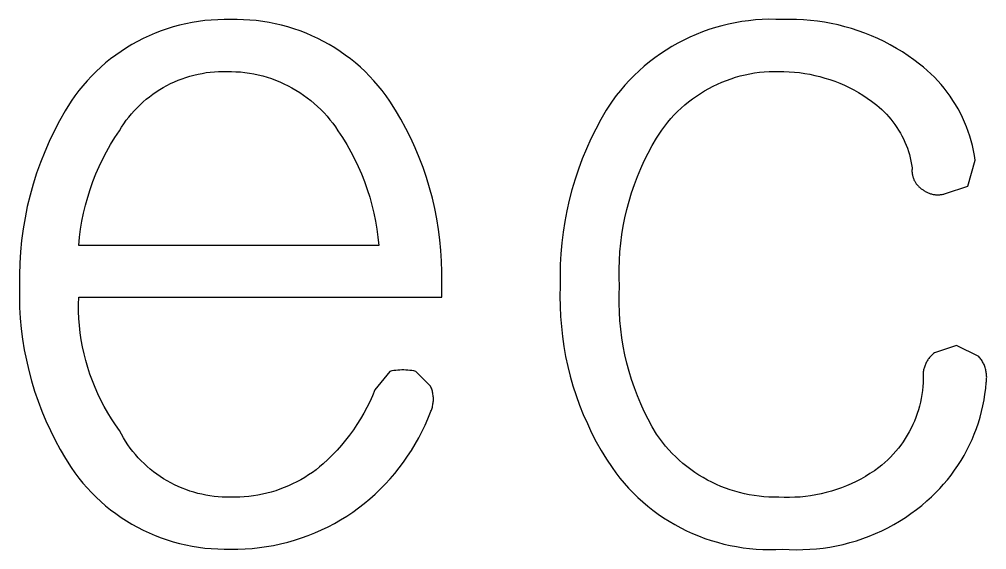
# Model space of a CAD drawing. Header units: millimetres. Extents: x 3033 to 5773, y 123 to 1487.
# Drawn here: x 4302.99 to 4316.45, y 284.74 to 292.12 of the extents above; entities that cross this region are included whole.
import ezdxf

# ---------------------------------------------------------------- set-up
doc = ezdxf.new("R2010")
doc.units = ezdxf.units.MM
doc.header["$MEASUREMENT"] = 0
doc.layers.add('TEX', color=70, linetype='Continuous')

msp = doc.modelspace()

# ---------------------------------------------------------------- linework, layer by layer
at = {"layer": 'TEX'}
for p, q in [((4305.572, 292.103), (4305.483, 292.091)), ((4305.661, 292.111), (4305.572, 292.103)), ((4305.751, 292.116), (4305.661, 292.111)), ((4305.84, 292.118), (4305.751, 292.116)), ((4305.93, 292.117), (4305.84, 292.118)), ((4306.02, 292.118), (4305.93, 292.117)), ((4306.109, 292.116), (4306.02, 292.118)), ((4306.199, 292.111), (4306.109, 292.116)), ((4306.288, 292.103), (4306.199, 292.111)), ((4306.377, 292.091), (4306.288, 292.103)), ((4313.138, 292.102), (4313.045, 292.09)), ((4313.233, 292.112), (4313.138, 292.102)), ((4313.327, 292.118), (4313.233, 292.112)), ((4313.421, 292.121), (4313.327, 292.118)), ((4313.516, 292.12), (4313.421, 292.121)), ((4313.61, 292.117), (4313.516, 292.12)), ((4313.708, 292.119), (4313.61, 292.117)), ((4313.805, 292.117), (4313.708, 292.119)), ((4313.903, 292.113), (4313.805, 292.117)), ((4314, 292.105), (4313.903, 292.113)), ((4314.097, 292.094), (4314, 292.105)), ((4305.048, 291.989), (4304.963, 291.96)), ((4305.133, 292.016), (4305.048, 291.989)), ((4305.22, 292.039), (4305.133, 292.016)), ((4305.307, 292.06), (4305.22, 292.039)), ((4305.395, 292.077), (4305.307, 292.06)), ((4305.483, 292.091), (4305.395, 292.077)), ((4306.465, 292.077), (4306.377, 292.091)), ((4306.553, 292.06), (4306.465, 292.077)), ((4306.64, 292.039), (4306.553, 292.06)), ((4306.727, 292.016), (4306.64, 292.039)), ((4306.812, 291.989), (4306.727, 292.016)), ((4306.897, 291.96), (4306.812, 291.989)), ((4312.586, 291.978), (4312.497, 291.946)), ((4312.676, 292.007), (4312.586, 291.978)), ((4312.767, 292.032), (4312.676, 292.007)), ((4312.859, 292.055), (4312.767, 292.032)), ((4312.952, 292.074), (4312.859, 292.055)), ((4313.045, 292.09), (4312.952, 292.074)), ((4314.193, 292.08), (4314.097, 292.094)), ((4314.289, 292.062), (4314.193, 292.08)), ((4314.384, 292.042), (4314.289, 292.062)), ((4314.479, 292.018), (4314.384, 292.042)), ((4314.572, 291.991), (4314.479, 292.018)), ((4314.665, 291.961), (4314.572, 291.991)), ((4304.716, 291.855), (4304.636, 291.814)), ((4304.797, 291.893), (4304.716, 291.855)), ((4304.88, 291.928), (4304.797, 291.893)), ((4304.963, 291.96), (4304.88, 291.928)), ((4306.98, 291.928), (4306.897, 291.96)), ((4307.063, 291.893), (4306.98, 291.928)), ((4307.144, 291.855), (4307.063, 291.893)), ((4307.224, 291.814), (4307.144, 291.855)), ((4312.237, 291.833), (4312.153, 291.789)), ((4312.322, 291.874), (4312.237, 291.833)), ((4312.409, 291.912), (4312.322, 291.874)), ((4312.497, 291.946), (4312.409, 291.912)), ((4314.757, 291.928), (4314.665, 291.961)), ((4314.847, 291.891), (4314.757, 291.928)), ((4314.936, 291.852), (4314.847, 291.891)), ((4315.024, 291.81), (4314.936, 291.852)), ((4304.481, 291.724), (4304.406, 291.675)), ((4304.558, 291.77), (4304.481, 291.724)), ((4304.636, 291.814), (4304.558, 291.77)), ((4307.302, 291.77), (4307.224, 291.814)), ((4307.379, 291.724), (4307.302, 291.77)), ((4307.454, 291.675), (4307.379, 291.724)), ((4311.99, 291.693), (4311.911, 291.641)), ((4312.071, 291.743), (4311.99, 291.693)), ((4312.153, 291.789), (4312.071, 291.743)), ((4315.111, 291.765), (4315.024, 291.81)), ((4315.195, 291.717), (4315.111, 291.765)), ((4315.279, 291.667), (4315.195, 291.717)), ((4304.261, 291.57), (4304.192, 291.513)), ((4304.333, 291.624), (4304.261, 291.57)), ((4304.406, 291.675), (4304.333, 291.624)), ((4307.527, 291.624), (4307.454, 291.675)), ((4307.599, 291.57), (4307.527, 291.624)), ((4307.668, 291.513), (4307.599, 291.57)), ((4311.835, 291.586), (4311.759, 291.529)), ((4311.911, 291.641), (4311.835, 291.586)), ((4315.36, 291.613), (4315.279, 291.667)), ((4315.44, 291.557), (4315.36, 291.613)), ((4304.124, 291.455), (4304.059, 291.394)), ((4304.192, 291.513), (4304.124, 291.455)), ((4307.736, 291.455), (4307.668, 291.513)), ((4307.801, 291.394), (4307.736, 291.455)), ((4311.686, 291.469), (4311.616, 291.406)), ((4311.759, 291.529), (4311.686, 291.469)), ((4315.518, 291.498), (4315.44, 291.557)), ((4315.572, 291.455), (4315.518, 291.498)), ((4315.624, 291.41), (4315.572, 291.455)), ((4303.995, 291.33), (4303.934, 291.265)), ((4304.059, 291.394), (4303.995, 291.33)), ((4305.201, 291.274), (4305.255, 291.294)), ((4305.255, 291.294), (4305.309, 291.313)), ((4305.309, 291.313), (4305.365, 291.33)), ((4305.365, 291.33), (4305.42, 291.345)), ((4305.42, 291.345), (4305.477, 291.358)), ((4305.477, 291.358), (4305.533, 291.369)), ((4305.533, 291.369), (4305.59, 291.379)), ((4305.59, 291.379), (4305.648, 291.386)), ((4305.648, 291.386), (4305.705, 291.391)), ((4305.705, 291.391), (4305.763, 291.395)), ((4305.763, 291.395), (4305.821, 291.396)), ((4305.821, 291.396), (4305.878, 291.395)), ((4305.878, 291.395), (4305.942, 291.395)), ((4305.942, 291.395), (4306.005, 291.392)), ((4306.005, 291.392), (4306.067, 291.388)), ((4306.067, 291.388), (4306.13, 291.381)), ((4306.13, 291.381), (4306.193, 291.372)), ((4306.193, 291.372), (4306.255, 291.361)), ((4306.255, 291.361), (4306.316, 291.348)), ((4306.316, 291.348), (4306.377, 291.332)), ((4306.377, 291.332), (4306.438, 291.315)), ((4306.438, 291.315), (4306.498, 291.295)), ((4306.498, 291.295), (4306.557, 291.273)), ((4307.865, 291.33), (4307.801, 291.394)), ((4307.926, 291.265), (4307.865, 291.33)), ((4311.547, 291.341), (4311.48, 291.274)), ((4311.616, 291.406), (4311.547, 291.341)), ((4312.83, 291.271), (4312.894, 291.294)), ((4312.894, 291.294), (4312.958, 291.315)), ((4312.958, 291.315), (4313.023, 291.333)), ((4313.023, 291.333), (4313.089, 291.349)), ((4313.089, 291.349), (4313.155, 291.362)), ((4313.155, 291.362), (4313.222, 291.374)), ((4313.222, 291.374), (4313.289, 291.383)), ((4313.289, 291.383), (4313.356, 291.389)), ((4313.356, 291.389), (4313.424, 291.394)), ((4313.424, 291.394), (4313.491, 291.396)), ((4313.491, 291.396), (4313.559, 291.395)), ((4313.559, 291.395), (4313.631, 291.395)), ((4313.631, 291.395), (4313.704, 291.392)), ((4313.704, 291.392), (4313.776, 291.387)), ((4313.776, 291.387), (4313.848, 291.379)), ((4313.848, 291.379), (4313.92, 291.369)), ((4313.92, 291.369), (4313.991, 291.356)), ((4313.991, 291.356), (4314.062, 291.341)), ((4314.062, 291.341), (4314.132, 291.324)), ((4314.132, 291.324), (4314.202, 291.304)), ((4314.202, 291.304), (4314.271, 291.282)), ((4315.675, 291.364), (4315.624, 291.41)), ((4315.724, 291.316), (4315.675, 291.364)), ((4315.772, 291.266), (4315.724, 291.316)), ((4303.875, 291.197), (4303.819, 291.128)), ((4303.934, 291.265), (4303.875, 291.197)), ((4304.944, 291.143), (4304.993, 291.173)), ((4304.993, 291.173), (4305.044, 291.201)), ((4305.044, 291.201), (4305.095, 291.227)), ((4305.095, 291.227), (4305.148, 291.251)), ((4305.148, 291.251), (4305.201, 291.274)), ((4306.557, 291.273), (4306.615, 291.25)), ((4306.615, 291.25), (4306.673, 291.224)), ((4306.673, 291.224), (4306.73, 291.196)), ((4306.73, 291.196), (4306.785, 291.166)), ((4306.785, 291.166), (4306.84, 291.135)), ((4307.985, 291.197), (4307.926, 291.265)), ((4308.041, 291.128), (4307.985, 291.197)), ((4311.416, 291.204), (4311.355, 291.132)), ((4311.48, 291.274), (4311.416, 291.204)), ((4312.525, 291.125), (4312.584, 291.159)), ((4312.584, 291.159), (4312.644, 291.19)), ((4312.644, 291.19), (4312.705, 291.219)), ((4312.705, 291.219), (4312.767, 291.246)), ((4312.767, 291.246), (4312.83, 291.271)), ((4314.271, 291.282), (4314.339, 291.258)), ((4314.339, 291.258), (4314.407, 291.231)), ((4314.407, 291.231), (4314.473, 291.202)), ((4314.473, 291.202), (4314.538, 291.171)), ((4314.538, 291.171), (4314.603, 291.138)), ((4315.818, 291.214), (4315.772, 291.266)), ((4315.862, 291.161), (4315.818, 291.214)), ((4315.904, 291.107), (4315.862, 291.161)), ((4303.765, 291.056), (4303.714, 290.983)), ((4303.819, 291.128), (4303.765, 291.056)), ((4304.756, 291.008), (4304.801, 291.044)), ((4304.801, 291.044), (4304.848, 291.079)), ((4304.848, 291.079), (4304.895, 291.112)), ((4304.895, 291.112), (4304.944, 291.143)), ((4306.84, 291.135), (4306.893, 291.101)), ((4306.893, 291.101), (4306.946, 291.066)), ((4306.946, 291.066), (4306.997, 291.029)), ((4306.997, 291.029), (4307.046, 290.99)), ((4308.095, 291.056), (4308.041, 291.128)), ((4308.146, 290.983), (4308.095, 291.056)), ((4311.296, 291.059), (4311.239, 290.983)), ((4311.355, 291.132), (4311.296, 291.059)), ((4312.357, 291.013), (4312.412, 291.053)), ((4312.412, 291.053), (4312.468, 291.09)), ((4312.468, 291.09), (4312.525, 291.125)), ((4314.603, 291.138), (4314.666, 291.102)), ((4314.666, 291.102), (4314.728, 291.064)), ((4314.728, 291.064), (4314.788, 291.025)), ((4314.788, 291.025), (4314.848, 290.983)), ((4315.945, 291.051), (4315.904, 291.107)), ((4315.983, 290.993), (4315.945, 291.051)), ((4303.714, 290.983), (4303.63, 290.847)), ((4304.589, 290.849), (4304.629, 290.891)), ((4304.629, 290.891), (4304.67, 290.931)), ((4304.67, 290.931), (4304.713, 290.97)), ((4304.713, 290.97), (4304.756, 291.008)), ((4307.046, 290.99), (4307.095, 290.95)), ((4307.095, 290.95), (4307.141, 290.907)), ((4307.141, 290.907), (4307.187, 290.864)), ((4308.226, 290.858), (4308.146, 290.983)), ((4311.239, 290.983), (4311.159, 290.855)), ((4312.2, 290.884), (4312.251, 290.929)), ((4312.251, 290.929), (4312.303, 290.972)), ((4312.303, 290.972), (4312.357, 291.013)), ((4314.848, 290.983), (4314.885, 290.955)), ((4314.885, 290.955), (4314.922, 290.927)), ((4314.922, 290.927), (4314.958, 290.897)), ((4314.958, 290.897), (4314.992, 290.865)), ((4316.02, 290.935), (4315.983, 290.993)), ((4316.054, 290.875), (4316.02, 290.935)), ((4303.63, 290.847), (4303.551, 290.708)), ((4304.479, 290.715), (4304.514, 290.761)), ((4304.514, 290.761), (4304.551, 290.805)), ((4304.551, 290.805), (4304.589, 290.849)), ((4307.187, 290.864), (4307.231, 290.818)), ((4307.231, 290.818), (4307.273, 290.772)), ((4307.273, 290.772), (4307.313, 290.723)), ((4308.3, 290.73), (4308.226, 290.858)), ((4311.159, 290.855), (4311.083, 290.724)), ((4312.058, 290.739), (4312.104, 290.789)), ((4312.104, 290.789), (4312.151, 290.837)), ((4312.151, 290.837), (4312.2, 290.884)), ((4314.992, 290.865), (4315.026, 290.833)), ((4315.026, 290.833), (4315.058, 290.8)), ((4315.058, 290.8), (4315.089, 290.765)), ((4315.089, 290.765), (4315.119, 290.73)), ((4316.087, 290.814), (4316.054, 290.875)), ((4316.117, 290.752), (4316.087, 290.814)), ((4316.145, 290.689), (4316.117, 290.752)), ((4303.551, 290.708), (4303.477, 290.566)), ((4304.384, 290.57), (4304.414, 290.62)), ((4304.414, 290.62), (4304.446, 290.668)), ((4304.446, 290.668), (4304.479, 290.715)), ((4307.313, 290.723), (4307.352, 290.674)), ((4307.352, 290.674), (4307.389, 290.623)), ((4307.389, 290.623), (4307.425, 290.57)), ((4308.371, 290.599), (4308.3, 290.73)), ((4311.083, 290.724), (4311.012, 290.591)), ((4311.932, 290.58), (4311.972, 290.635)), ((4311.972, 290.635), (4312.015, 290.688)), ((4312.015, 290.688), (4312.058, 290.739)), ((4315.119, 290.73), (4315.148, 290.693)), ((4315.148, 290.693), (4315.176, 290.655)), ((4315.176, 290.655), (4315.202, 290.617)), ((4315.202, 290.617), (4315.227, 290.578)), ((4316.171, 290.625), (4316.145, 290.689)), ((4316.195, 290.56), (4316.171, 290.625)), ((4303.477, 290.566), (4303.408, 290.422)), ((4304.321, 290.475), (4304.384, 290.57)), ((4307.425, 290.57), (4307.488, 290.475)), ((4308.437, 290.467), (4308.371, 290.599)), ((4311.012, 290.591), (4310.945, 290.456)), ((4311.858, 290.467), (4311.894, 290.524)), ((4311.894, 290.524), (4311.932, 290.58)), ((4315.227, 290.578), (4315.251, 290.538)), ((4315.251, 290.538), (4315.273, 290.497)), ((4315.273, 290.497), (4315.294, 290.455)), ((4316.217, 290.495), (4316.195, 290.56)), ((4316.236, 290.429), (4316.217, 290.495)), ((4303.408, 290.422), (4303.344, 290.276)), ((4304.205, 290.278), (4304.261, 290.377)), ((4304.261, 290.377), (4304.321, 290.475)), ((4307.488, 290.475), (4307.547, 290.377)), ((4307.547, 290.377), (4307.604, 290.278)), ((4308.499, 290.332), (4308.437, 290.467)), ((4310.945, 290.456), (4310.883, 290.318)), ((4311.741, 290.258), (4311.797, 290.364)), ((4311.797, 290.364), (4311.858, 290.467)), ((4315.294, 290.455), (4315.313, 290.413)), ((4315.313, 290.413), (4315.331, 290.37)), ((4315.331, 290.37), (4315.348, 290.326)), ((4316.253, 290.362), (4316.236, 290.429)), ((4316.268, 290.294), (4316.253, 290.362)), ((4303.344, 290.276), (4303.285, 290.127)), ((4304.152, 290.177), (4304.205, 290.278)), ((4307.604, 290.278), (4307.656, 290.177)), ((4308.556, 290.195), (4308.499, 290.332)), ((4310.883, 290.318), (4310.825, 290.179)), ((4311.687, 290.151), (4311.741, 290.258)), ((4315.348, 290.326), (4315.363, 290.282)), ((4315.363, 290.282), (4315.376, 290.237)), ((4315.376, 290.237), (4315.388, 290.192)), ((4316.281, 290.226), (4316.268, 290.294)), ((4316.291, 290.158), (4316.281, 290.226)), ((4303.285, 290.127), (4303.231, 289.977)), ((4304.103, 290.073), (4304.152, 290.177)), ((4307.656, 290.177), (4307.705, 290.073)), ((4308.608, 290.057), (4308.556, 290.195)), ((4310.825, 290.179), (4310.772, 290.037)), ((4311.638, 290.042), (4311.687, 290.151)), ((4315.388, 290.192), (4315.398, 290.147)), ((4315.398, 290.147), (4315.407, 290.101)), ((4315.407, 290.101), (4315.415, 290.055)), ((4316.188, 289.797), (4316.291, 290.158)), ((4303.231, 289.977), (4303.183, 289.825)), ((4304.015, 289.862), (4304.057, 289.968)), ((4304.057, 289.968), (4304.103, 290.073)), ((4307.705, 290.073), (4307.751, 289.968)), ((4307.751, 289.968), (4307.793, 289.862)), ((4308.656, 289.917), (4308.608, 290.057)), ((4310.772, 290.037), (4310.724, 289.894)), ((4311.591, 289.931), (4311.638, 290.042)), ((4315.413, 290.034), (4315.412, 290.023)), ((4315.412, 290.023), (4315.412, 290.012)), ((4315.412, 290.012), (4315.412, 290.001)), ((4315.412, 290.001), (4315.413, 289.99)), ((4315.415, 290.055), (4315.413, 290.044)), ((4315.413, 290.044), (4315.413, 290.034)), ((4315.413, 289.99), (4315.414, 289.98)), ((4315.414, 289.98), (4315.416, 289.969)), ((4315.416, 289.969), (4315.418, 289.958)), ((4315.418, 289.958), (4315.42, 289.948)), ((4315.42, 289.948), (4315.422, 289.937)), ((4303.183, 289.825), (4303.14, 289.671)), ((4303.977, 289.754), (4304.015, 289.862)), ((4307.793, 289.862), (4307.831, 289.754)), ((4308.699, 289.775), (4308.656, 289.917)), ((4310.724, 289.894), (4310.681, 289.749)), ((4311.51, 289.706), (4311.549, 289.819)), ((4311.549, 289.819), (4311.591, 289.931)), ((4315.422, 289.937), (4315.425, 289.927)), ((4315.425, 289.927), (4315.428, 289.917)), ((4315.428, 289.917), (4315.432, 289.907)), ((4315.432, 289.907), (4315.436, 289.897)), ((4315.436, 289.897), (4315.44, 289.887)), ((4315.44, 289.887), (4315.445, 289.877)), ((4315.445, 289.877), (4315.45, 289.867)), ((4315.45, 289.867), (4315.455, 289.858)), ((4315.455, 289.858), (4315.461, 289.849)), ((4315.461, 289.849), (4315.467, 289.84)), ((4315.467, 289.84), (4315.473, 289.831)), ((4315.473, 289.831), (4315.48, 289.822)), ((4315.48, 289.822), (4315.487, 289.814)), ((4315.487, 289.814), (4315.494, 289.806)), ((4303.943, 289.645), (4303.977, 289.754)), ((4307.831, 289.754), (4307.866, 289.645)), ((4308.738, 289.632), (4308.699, 289.775)), ((4310.681, 289.749), (4310.643, 289.603)), ((4311.476, 289.591), (4311.51, 289.706)), ((4315.494, 289.806), (4315.501, 289.798)), ((4315.501, 289.798), (4315.509, 289.791)), ((4315.509, 289.791), (4315.517, 289.783)), ((4315.517, 289.783), (4315.525, 289.776)), ((4315.525, 289.776), (4315.533, 289.77)), ((4315.533, 289.77), (4315.542, 289.763)), ((4315.542, 289.763), (4315.551, 289.757)), ((4315.551, 289.757), (4315.56, 289.751)), ((4315.56, 289.751), (4315.569, 289.746)), ((4315.569, 289.746), (4315.579, 289.739)), ((4315.579, 289.739), (4315.588, 289.732)), ((4315.588, 289.732), (4315.598, 289.726)), ((4315.598, 289.726), (4315.608, 289.72)), ((4315.608, 289.72), (4315.618, 289.715)), ((4315.618, 289.715), (4315.629, 289.71)), ((4315.629, 289.71), (4315.64, 289.705)), ((4315.64, 289.705), (4315.65, 289.701)), ((4315.65, 289.701), (4315.661, 289.697)), ((4315.661, 289.697), (4315.672, 289.693)), ((4315.672, 289.693), (4315.683, 289.69)), ((4315.683, 289.69), (4315.695, 289.687)), ((4315.695, 289.687), (4315.706, 289.684)), ((4315.706, 289.684), (4315.718, 289.682)), ((4315.718, 289.682), (4315.729, 289.681)), ((4315.729, 289.681), (4315.741, 289.679)), ((4315.741, 289.679), (4315.752, 289.678)), ((4315.752, 289.678), (4315.764, 289.678)), ((4315.764, 289.678), (4315.775, 289.678)), ((4315.775, 289.678), (4315.787, 289.678)), ((4315.787, 289.678), (4315.799, 289.679)), ((4315.799, 289.679), (4315.81, 289.68)), ((4315.81, 289.68), (4315.822, 289.681)), ((4315.822, 289.681), (4315.833, 289.683)), ((4315.833, 289.683), (4315.845, 289.685)), ((4315.845, 289.685), (4315.856, 289.688)), ((4315.856, 289.688), (4315.867, 289.691)), ((4315.867, 289.691), (4315.878, 289.694)), ((4315.878, 289.694), (4316.188, 289.797)), ((4303.14, 289.671), (4303.102, 289.516)), ((4303.912, 289.535), (4303.943, 289.645)), ((4307.866, 289.645), (4307.896, 289.535)), ((4308.771, 289.487), (4308.738, 289.632)), ((4310.643, 289.603), (4310.61, 289.456)), ((4311.445, 289.475), (4311.476, 289.591)), ((4303.102, 289.516), (4303.07, 289.359)), ((4303.862, 289.312), (4303.885, 289.424)), ((4303.885, 289.424), (4303.912, 289.535)), ((4307.896, 289.535), (4307.923, 289.424)), ((4307.923, 289.424), (4307.946, 289.312)), ((4308.8, 289.342), (4308.771, 289.487)), ((4310.61, 289.456), (4310.581, 289.308)), ((4311.417, 289.359), (4311.445, 289.475)), ((4303.07, 289.359), (4303.043, 289.202)), ((4303.843, 289.2), (4303.862, 289.312)), ((4307.946, 289.312), (4307.965, 289.2)), ((4308.823, 289.196), (4308.8, 289.342)), ((4310.581, 289.308), (4310.558, 289.159)), ((4311.394, 289.241), (4311.417, 289.359)), ((4303.043, 289.202), (4303.022, 289.043)), ((4303.828, 289.086), (4303.843, 289.2)), ((4307.965, 289.2), (4307.981, 289.086)), ((4308.842, 289.049), (4308.823, 289.196)), ((4310.558, 289.159), (4310.54, 289.009)), ((4311.375, 289.123), (4311.394, 289.241)), ((4303.022, 289.043), (4303.006, 288.884)), ((4303.817, 288.973), (4303.828, 289.086)), ((4307.981, 289.086), (4307.992, 288.973)), ((4308.856, 288.901), (4308.842, 289.049)), ((4310.54, 289.009), (4310.527, 288.858)), ((4311.348, 288.885), (4311.36, 289.004)), ((4311.36, 289.004), (4311.375, 289.123)), ((4303.006, 288.884), (4302.996, 288.725)), ((4307.992, 288.973), (4303.817, 288.973)), ((4308.865, 288.753), (4308.856, 288.901)), ((4311.341, 288.765), (4311.348, 288.885)), ((4308.869, 288.605), (4308.865, 288.753)), ((4310.527, 288.858), (4310.519, 288.707)), ((4311.337, 288.645), (4311.341, 288.765)), ((4302.996, 288.725), (4302.991, 288.565)), ((4308.868, 288.457), (4308.869, 288.605)), ((4310.519, 288.707), (4310.516, 288.556)), ((4311.338, 288.525), (4311.337, 288.645)), ((4302.991, 288.565), (4302.992, 288.406)), ((4310.516, 288.556), (4310.518, 288.406)), ((4311.342, 288.406), (4311.338, 288.525)), ((4302.992, 288.406), (4302.991, 288.257)), ((4308.868, 288.251), (4308.868, 288.457)), ((4310.518, 288.406), (4310.514, 288.265)), ((4311.338, 288.286), (4311.342, 288.406)), ((4302.991, 288.257), (4302.995, 288.109)), ((4303.814, 288.152), (4303.817, 288.251)), ((4303.817, 288.251), (4308.868, 288.251)), ((4310.514, 288.265), (4310.516, 288.124)), ((4311.337, 288.166), (4311.338, 288.286)), ((4302.995, 288.109), (4303.004, 287.961)), ((4303.816, 288.053), (4303.814, 288.152)), ((4310.516, 288.124), (4310.522, 287.984)), ((4311.341, 288.046), (4311.337, 288.166)), ((4303.004, 287.961), (4303.018, 287.814)), ((4303.82, 287.954), (4303.816, 288.053)), ((4303.828, 287.856), (4303.82, 287.954)), ((4310.522, 287.984), (4310.533, 287.844)), ((4311.348, 287.926), (4311.341, 288.046)), ((4311.36, 287.807), (4311.348, 287.926)), ((4303.018, 287.814), (4303.037, 287.667)), ((4303.839, 287.758), (4303.828, 287.856)), ((4310.533, 287.844), (4310.548, 287.704)), ((4311.375, 287.688), (4311.36, 287.807)), ((4303.037, 287.667), (4303.06, 287.521)), ((4303.853, 287.66), (4303.839, 287.758)), ((4303.871, 287.563), (4303.853, 287.66)), ((4310.548, 287.704), (4310.568, 287.565)), ((4311.394, 287.57), (4311.375, 287.688)), ((4303.06, 287.521), (4303.089, 287.375)), ((4303.892, 287.466), (4303.871, 287.563)), ((4310.568, 287.565), (4310.593, 287.426)), ((4311.417, 287.452), (4311.394, 287.57)), ((4316.033, 287.581), (4315.724, 287.478)), ((4316.342, 287.426), (4316.033, 287.581)), ((4303.916, 287.37), (4303.892, 287.466)), ((4310.593, 287.426), (4310.623, 287.289)), ((4311.445, 287.336), (4311.417, 287.452)), ((4315.639, 287.389), (4315.632, 287.378)), ((4315.647, 287.4), (4315.639, 287.389)), ((4315.656, 287.411), (4315.647, 287.4)), ((4315.664, 287.421), (4315.656, 287.411)), ((4315.673, 287.432), (4315.664, 287.421)), ((4315.683, 287.442), (4315.673, 287.432)), ((4315.693, 287.451), (4315.683, 287.442)), ((4315.703, 287.46), (4315.693, 287.451)), ((4315.713, 287.469), (4315.703, 287.46)), ((4315.724, 287.478), (4315.713, 287.469)), ((4316.352, 287.415), (4316.342, 287.426)), ((4316.361, 287.403), (4316.352, 287.415)), ((4316.37, 287.391), (4316.361, 287.403)), ((4316.379, 287.379), (4316.37, 287.391)), ((4303.089, 287.375), (4303.122, 287.231)), ((4303.943, 287.275), (4303.916, 287.37)), ((4303.974, 287.181), (4303.943, 287.275)), ((4310.623, 287.289), (4310.657, 287.152)), ((4311.476, 287.22), (4311.445, 287.336)), ((4315.578, 287.253), (4315.575, 287.239)), ((4315.581, 287.266), (4315.578, 287.253)), ((4315.585, 287.279), (4315.581, 287.266)), ((4315.589, 287.292), (4315.585, 287.279)), ((4315.594, 287.305), (4315.589, 287.292)), ((4315.599, 287.317), (4315.594, 287.305)), ((4315.605, 287.33), (4315.599, 287.317)), ((4315.611, 287.342), (4315.605, 287.33)), ((4315.617, 287.354), (4315.611, 287.342)), ((4315.624, 287.366), (4315.617, 287.354)), ((4315.632, 287.378), (4315.624, 287.366)), ((4316.387, 287.366), (4316.379, 287.379)), ((4316.394, 287.353), (4316.387, 287.366)), ((4316.402, 287.34), (4316.394, 287.353)), ((4316.408, 287.327), (4316.402, 287.34)), ((4316.415, 287.313), (4316.408, 287.327)), ((4316.42, 287.3), (4316.415, 287.313)), ((4316.426, 287.286), (4316.42, 287.3)), ((4316.43, 287.272), (4316.426, 287.286)), ((4316.435, 287.257), (4316.43, 287.272)), ((4316.439, 287.243), (4316.435, 287.257)), ((4303.122, 287.231), (4303.161, 287.088)), ((4304.007, 287.088), (4303.974, 287.181)), ((4308.146, 287.22), (4307.94, 286.962)), ((4308.174, 287.225), (4308.146, 287.22)), ((4308.202, 287.23), (4308.174, 287.225)), ((4308.229, 287.234), (4308.202, 287.23)), ((4308.257, 287.237), (4308.229, 287.234)), ((4308.285, 287.238), (4308.257, 287.237)), ((4308.313, 287.239), (4308.285, 287.238)), ((4308.341, 287.239), (4308.313, 287.239)), ((4308.369, 287.238), (4308.341, 287.239)), ((4308.397, 287.237), (4308.369, 287.238)), ((4308.425, 287.234), (4308.397, 287.237)), ((4308.452, 287.23), (4308.425, 287.234)), ((4308.48, 287.225), (4308.452, 287.23)), ((4308.507, 287.22), (4308.48, 287.225)), ((4308.714, 287.014), (4308.507, 287.22)), ((4310.657, 287.152), (4310.695, 287.017)), ((4311.51, 287.105), (4311.476, 287.22)), ((4315.568, 287.185), (4315.567, 287.171)), ((4315.567, 287.171), (4315.567, 287.158)), ((4315.567, 287.158), (4315.567, 287.144)), ((4315.567, 287.144), (4315.568, 287.13)), ((4315.569, 287.117), (4315.567, 287.062)), ((4315.569, 287.199), (4315.568, 287.185)), ((4315.568, 287.13), (4315.569, 287.117)), ((4315.57, 287.212), (4315.569, 287.199)), ((4315.572, 287.226), (4315.57, 287.212)), ((4315.575, 287.239), (4315.572, 287.226)), ((4316.442, 287.228), (4316.439, 287.243)), ((4316.445, 287.214), (4316.442, 287.228)), ((4316.447, 287.199), (4316.445, 287.214)), ((4316.449, 287.184), (4316.447, 287.199)), ((4316.45, 287.169), (4316.449, 287.184)), ((4316.451, 287.154), (4316.45, 287.169)), ((4316.452, 287.14), (4316.451, 287.154)), ((4316.451, 287.125), (4316.452, 287.14)), ((4316.451, 287.11), (4316.451, 287.125)), ((4303.161, 287.088), (4303.204, 286.946)), ((4304.044, 286.996), (4304.007, 287.088)), ((4304.084, 286.906), (4304.044, 286.996)), ((4308.719, 287), (4308.714, 287.014)), ((4308.725, 286.986), (4308.719, 287)), ((4308.73, 286.972), (4308.725, 286.986)), ((4310.695, 287.017), (4310.739, 286.883)), ((4311.549, 286.992), (4311.51, 287.105)), ((4311.591, 286.88), (4311.549, 286.992)), ((4315.563, 287.007), (4315.558, 286.952)), ((4315.567, 287.062), (4315.563, 287.007)), ((4316.428, 286.902), (4316.438, 286.983)), ((4316.438, 286.983), (4316.445, 287.065)), ((4316.445, 287.065), (4316.448, 287.08)), ((4316.448, 287.08), (4316.449, 287.095)), ((4316.449, 287.095), (4316.451, 287.11)), ((4303.204, 286.946), (4303.252, 286.806)), ((4304.126, 286.817), (4304.084, 286.906)), ((4307.905, 286.879), (4307.867, 286.796)), ((4307.94, 286.962), (4307.905, 286.879)), ((4308.734, 286.958), (4308.73, 286.972)), ((4308.738, 286.944), (4308.734, 286.958)), ((4308.742, 286.929), (4308.738, 286.944)), ((4308.745, 286.915), (4308.742, 286.929)), ((4308.747, 286.9), (4308.745, 286.915)), ((4308.749, 286.885), (4308.747, 286.9)), ((4308.751, 286.87), (4308.749, 286.885)), ((4308.752, 286.856), (4308.751, 286.87)), ((4308.752, 286.841), (4308.752, 286.856)), ((4310.739, 286.883), (4310.786, 286.751)), ((4311.638, 286.769), (4311.591, 286.88)), ((4315.55, 286.898), (4315.541, 286.844)), ((4315.558, 286.952), (4315.55, 286.898)), ((4316.415, 286.821), (4316.428, 286.902)), ((4303.252, 286.806), (4303.304, 286.667)), ((4304.172, 286.729), (4304.126, 286.817)), ((4304.221, 286.643), (4304.172, 286.729)), ((4307.827, 286.715), (4307.783, 286.636)), ((4307.867, 286.796), (4307.827, 286.715)), ((4308.734, 286.709), (4308.738, 286.723)), ((4308.738, 286.723), (4308.742, 286.737)), ((4308.742, 286.737), (4308.745, 286.752)), ((4308.745, 286.752), (4308.747, 286.767)), ((4308.747, 286.767), (4308.749, 286.781)), ((4308.749, 286.781), (4308.751, 286.796)), ((4308.751, 286.796), (4308.752, 286.811)), ((4308.752, 286.826), (4308.752, 286.841)), ((4308.752, 286.811), (4308.752, 286.826)), ((4310.786, 286.751), (4310.838, 286.62)), ((4311.687, 286.66), (4311.638, 286.769)), ((4315.516, 286.736), (4315.501, 286.684)), ((4315.529, 286.79), (4315.516, 286.736)), ((4315.541, 286.844), (4315.529, 286.79)), ((4316.381, 286.66), (4316.399, 286.74)), ((4316.399, 286.74), (4316.415, 286.821)), ((4303.304, 286.667), (4303.361, 286.531)), ((4304.272, 286.559), (4304.221, 286.643)), ((4307.783, 286.636), (4307.738, 286.557)), ((4308.677, 286.561), (4308.714, 286.653)), ((4308.714, 286.653), (4308.719, 286.667)), ((4308.719, 286.667), (4308.725, 286.68)), ((4308.725, 286.68), (4308.73, 286.694)), ((4308.73, 286.694), (4308.734, 286.709)), ((4310.838, 286.62), (4310.895, 286.492)), ((4311.741, 286.553), (4311.687, 286.66)), ((4315.466, 286.579), (4315.446, 286.528)), ((4315.484, 286.631), (4315.466, 286.579)), ((4315.501, 286.684), (4315.484, 286.631)), ((4316.336, 286.501), (4316.36, 286.58)), ((4316.36, 286.58), (4316.381, 286.66)), ((4303.361, 286.531), (4303.423, 286.396)), ((4304.327, 286.476), (4304.272, 286.559)), ((4304.384, 286.395), (4304.327, 286.476)), ((4307.689, 286.481), (4307.639, 286.405)), ((4307.738, 286.557), (4307.689, 286.481)), ((4308.594, 286.38), (4308.637, 286.469)), ((4308.637, 286.469), (4308.677, 286.561)), ((4310.895, 286.492), (4310.955, 286.365)), ((4311.797, 286.447), (4311.741, 286.553)), ((4311.858, 286.344), (4311.797, 286.447)), ((4315.424, 286.478), (4315.4, 286.428)), ((4315.446, 286.528), (4315.424, 286.478)), ((4316.309, 286.424), (4316.336, 286.501)), ((4303.423, 286.396), (4303.489, 286.263)), ((4304.411, 286.344), (4304.384, 286.395)), ((4304.439, 286.294), (4304.411, 286.344)), ((4307.585, 286.332), (4307.53, 286.26)), ((4307.639, 286.405), (4307.585, 286.332)), ((4308.548, 286.292), (4308.594, 286.38)), ((4310.955, 286.365), (4311.02, 286.24)), ((4311.898, 286.288), (4311.858, 286.344)), ((4315.347, 286.332), (4315.319, 286.285)), ((4315.374, 286.38), (4315.347, 286.332)), ((4315.4, 286.428), (4315.374, 286.38)), ((4316.248, 286.271), (4316.28, 286.347)), ((4316.28, 286.347), (4316.309, 286.424)), ((4303.489, 286.263), (4303.56, 286.133)), ((4304.47, 286.246), (4304.439, 286.294)), ((4304.502, 286.198), (4304.47, 286.246)), ((4304.535, 286.151), (4304.502, 286.198)), ((4307.472, 286.191), (4307.412, 286.123)), ((4307.53, 286.26), (4307.472, 286.191)), ((4308.448, 286.12), (4308.5, 286.205)), ((4308.5, 286.205), (4308.548, 286.292)), ((4311.02, 286.24), (4311.089, 286.117)), ((4311.939, 286.233), (4311.898, 286.288)), ((4311.983, 286.18), (4311.939, 286.233)), ((4312.028, 286.128), (4311.983, 286.18)), ((4315.256, 286.194), (4315.223, 286.15)), ((4315.288, 286.239), (4315.256, 286.194)), ((4315.319, 286.285), (4315.288, 286.239)), ((4316.177, 286.122), (4316.214, 286.196)), ((4316.214, 286.196), (4316.248, 286.271)), ((4303.56, 286.133), (4303.634, 286.005)), ((4304.571, 286.105), (4304.535, 286.151)), ((4304.607, 286.061), (4304.571, 286.105)), ((4304.646, 286.018), (4304.607, 286.061)), ((4307.35, 286.057), (4307.285, 285.993)), ((4307.412, 286.123), (4307.35, 286.057)), ((4308.394, 286.037), (4308.448, 286.12)), ((4311.089, 286.117), (4311.162, 285.997)), ((4312.075, 286.078), (4312.028, 286.128)), ((4312.124, 286.029), (4312.075, 286.078)), ((4315.152, 286.066), (4315.114, 286.026)), ((4315.188, 286.108), (4315.152, 286.066)), ((4315.223, 286.15), (4315.188, 286.108)), ((4316.096, 285.979), (4316.138, 286.05)), ((4316.138, 286.05), (4316.177, 286.122)), ((4303.634, 286.005), (4303.714, 285.88)), ((4304.685, 285.976), (4304.646, 286.018)), ((4304.726, 285.936), (4304.685, 285.976)), ((4304.769, 285.897), (4304.726, 285.936)), ((4307.219, 285.931), (4307.17, 285.89)), ((4307.285, 285.993), (4307.219, 285.931)), ((4308.277, 285.876), (4308.337, 285.955)), ((4308.337, 285.955), (4308.394, 286.037)), ((4311.162, 285.997), (4311.239, 285.88)), ((4312.174, 285.982), (4312.124, 286.029)), ((4312.226, 285.937), (4312.174, 285.982)), ((4312.279, 285.894), (4312.226, 285.937)), ((4314.993, 285.914), (4314.951, 285.88)), ((4315.035, 285.95), (4314.993, 285.914)), ((4315.075, 285.988), (4315.035, 285.95)), ((4315.114, 286.026), (4315.075, 285.988)), ((4316.006, 285.842), (4316.052, 285.91)), ((4316.052, 285.91), (4316.096, 285.979)), ((4303.714, 285.88), (4303.765, 285.806)), ((4303.765, 285.806), (4303.819, 285.735)), ((4304.812, 285.859), (4304.769, 285.897)), ((4304.857, 285.823), (4304.812, 285.859)), ((4304.904, 285.789), (4304.857, 285.823)), ((4304.951, 285.756), (4304.904, 285.789)), ((4307.016, 285.777), (4306.962, 285.743)), ((4307.069, 285.813), (4307.016, 285.777)), ((4307.12, 285.851), (4307.069, 285.813)), ((4307.17, 285.89), (4307.12, 285.851)), ((4308.15, 285.723), (4308.215, 285.798)), ((4308.215, 285.798), (4308.277, 285.876)), ((4311.239, 285.88), (4311.293, 285.806)), ((4311.293, 285.806), (4311.349, 285.733)), ((4312.334, 285.853), (4312.279, 285.894)), ((4312.391, 285.813), (4312.334, 285.853)), ((4312.448, 285.775), (4312.391, 285.813)), ((4312.507, 285.74), (4312.448, 285.775)), ((4314.828, 285.796), (4314.765, 285.757)), ((4314.89, 285.837), (4314.828, 285.796)), ((4314.951, 285.88), (4314.89, 285.837)), ((4315.906, 285.711), (4315.957, 285.776)), ((4315.957, 285.776), (4316.006, 285.842)), ((4303.819, 285.735), (4303.875, 285.665)), ((4303.875, 285.665), (4303.934, 285.598)), ((4304.999, 285.724), (4304.951, 285.756)), ((4305.049, 285.695), (4304.999, 285.724)), ((4305.099, 285.667), (4305.049, 285.695)), ((4305.15, 285.641), (4305.099, 285.667)), ((4305.202, 285.616), (4305.15, 285.641)), ((4306.794, 285.652), (4306.736, 285.625)), ((4306.851, 285.68), (4306.794, 285.652)), ((4306.907, 285.711), (4306.851, 285.68)), ((4306.962, 285.743), (4306.907, 285.711)), ((4308.013, 285.579), (4308.082, 285.65)), ((4308.082, 285.65), (4308.15, 285.723)), ((4311.349, 285.733), (4311.408, 285.663)), ((4311.408, 285.663), (4311.469, 285.595)), ((4312.567, 285.706), (4312.507, 285.74)), ((4312.628, 285.675), (4312.567, 285.706)), ((4312.69, 285.645), (4312.628, 285.675)), ((4312.753, 285.618), (4312.69, 285.645)), ((4314.568, 285.655), (4314.5, 285.626)), ((4314.635, 285.687), (4314.568, 285.655)), ((4314.701, 285.721), (4314.635, 285.687)), ((4314.765, 285.757), (4314.701, 285.721)), ((4315.798, 285.587), (4315.853, 285.648)), ((4315.853, 285.648), (4315.906, 285.711)), ((4303.934, 285.598), (4303.995, 285.532)), ((4303.995, 285.532), (4304.059, 285.469)), ((4305.255, 285.594), (4305.202, 285.616)), ((4305.309, 285.573), (4305.255, 285.594)), ((4305.363, 285.554), (4305.309, 285.573)), ((4305.418, 285.536), (4305.363, 285.554)), ((4305.474, 285.521), (4305.418, 285.536)), ((4305.53, 285.508), (4305.474, 285.521)), ((4305.586, 285.496), (4305.53, 285.508)), ((4306.373, 285.508), (4306.311, 285.496)), ((4306.435, 285.523), (4306.373, 285.508)), ((4306.497, 285.539), (4306.435, 285.523)), ((4306.558, 285.558), (4306.497, 285.539)), ((4306.618, 285.578), (4306.558, 285.558)), ((4306.678, 285.601), (4306.618, 285.578)), ((4306.736, 285.625), (4306.678, 285.601)), ((4307.866, 285.444), (4307.941, 285.51)), ((4307.941, 285.51), (4308.013, 285.579)), ((4311.469, 285.595), (4311.533, 285.529)), ((4311.533, 285.529), (4311.598, 285.465)), ((4312.817, 285.593), (4312.753, 285.618)), ((4312.882, 285.57), (4312.817, 285.593)), ((4312.948, 285.55), (4312.882, 285.57)), ((4313.014, 285.531), (4312.948, 285.55)), ((4313.081, 285.515), (4313.014, 285.531)), ((4313.148, 285.501), (4313.081, 285.515)), ((4313.216, 285.49), (4313.148, 285.501)), ((4314.148, 285.514), (4314.075, 285.5)), ((4314.22, 285.532), (4314.148, 285.514)), ((4314.291, 285.552), (4314.22, 285.532)), ((4314.362, 285.574), (4314.291, 285.552)), ((4314.431, 285.598), (4314.362, 285.574)), ((4314.5, 285.626), (4314.431, 285.598)), ((4315.682, 285.471), (4315.741, 285.528)), ((4315.741, 285.528), (4315.798, 285.587)), ((4304.059, 285.469), (4304.124, 285.408)), ((4304.124, 285.408), (4304.192, 285.349)), ((4305.643, 285.486), (4305.586, 285.496)), ((4305.7, 285.479), (4305.643, 285.486)), ((4305.757, 285.473), (4305.7, 285.479)), ((4305.815, 285.469), (4305.757, 285.473)), ((4305.872, 285.467), (4305.815, 285.469)), ((4305.93, 285.467), (4305.872, 285.467)), ((4305.994, 285.467), (4305.93, 285.467)), ((4306.057, 285.468), (4305.994, 285.467)), ((4306.121, 285.472), (4306.057, 285.468)), ((4306.184, 285.478), (4306.121, 285.472)), ((4306.248, 285.486), (4306.184, 285.478)), ((4306.311, 285.496), (4306.248, 285.486)), ((4307.711, 285.32), (4307.79, 285.381)), ((4307.79, 285.381), (4307.866, 285.444)), ((4311.598, 285.465), (4311.666, 285.403)), ((4311.666, 285.403), (4311.736, 285.344)), ((4313.284, 285.481), (4313.216, 285.49)), ((4313.353, 285.474), (4313.284, 285.481)), ((4313.421, 285.469), (4313.353, 285.474)), ((4313.49, 285.467), (4313.421, 285.469)), ((4313.559, 285.467), (4313.49, 285.467)), ((4313.633, 285.464), (4313.559, 285.467)), ((4313.707, 285.464), (4313.633, 285.464)), ((4313.781, 285.466), (4313.707, 285.464)), ((4313.855, 285.47), (4313.781, 285.466)), ((4313.929, 285.478), (4313.855, 285.47)), ((4314.002, 285.487), (4313.929, 285.478)), ((4314.075, 285.5), (4314.002, 285.487)), ((4315.549, 285.354), (4315.621, 285.416)), ((4315.621, 285.416), (4315.682, 285.471)), ((4304.192, 285.349), (4304.261, 285.293)), ((4304.261, 285.293), (4304.333, 285.239)), ((4304.333, 285.239), (4304.406, 285.187)), ((4307.548, 285.205), (4307.631, 285.261)), ((4307.631, 285.261), (4307.711, 285.32)), ((4311.736, 285.344), (4311.808, 285.287)), ((4311.808, 285.287), (4311.882, 285.233)), ((4311.882, 285.233), (4311.957, 285.181)), ((4315.32, 285.186), (4315.398, 285.239)), ((4315.398, 285.239), (4315.475, 285.296)), ((4315.475, 285.296), (4315.549, 285.354)), ((4304.406, 285.187), (4304.481, 285.139)), ((4304.481, 285.139), (4304.558, 285.092)), ((4307.287, 285.055), (4307.375, 285.102)), ((4307.375, 285.102), (4307.462, 285.152)), ((4307.462, 285.152), (4307.548, 285.205)), ((4311.957, 285.181), (4312.034, 285.132)), ((4312.034, 285.132), (4312.113, 285.086)), ((4315.159, 285.087), (4315.24, 285.135)), ((4315.24, 285.135), (4315.32, 285.186)), ((4304.558, 285.092), (4304.636, 285.049)), ((4304.636, 285.049), (4304.716, 285.008)), ((4304.716, 285.008), (4304.797, 284.97)), ((4304.797, 284.97), (4304.88, 284.935)), ((4307.011, 284.934), (4307.104, 284.971)), ((4307.104, 284.971), (4307.196, 285.012)), ((4307.196, 285.012), (4307.287, 285.055)), ((4312.113, 285.086), (4312.194, 285.042)), ((4312.194, 285.042), (4312.276, 285.001)), ((4312.276, 285.001), (4312.359, 284.963)), ((4312.359, 284.963), (4312.444, 284.928)), ((4314.905, 284.961), (4314.991, 285)), ((4314.991, 285), (4315.076, 285.042)), ((4315.076, 285.042), (4315.159, 285.087)), ((4304.88, 284.935), (4304.963, 284.902)), ((4304.963, 284.902), (4305.048, 284.873)), ((4305.048, 284.873), (4305.133, 284.847)), ((4305.133, 284.847), (4305.22, 284.823)), ((4306.627, 284.817), (4306.725, 284.841)), ((4306.725, 284.841), (4306.821, 284.869)), ((4306.821, 284.869), (4306.917, 284.9)), ((4306.917, 284.9), (4307.011, 284.934)), ((4312.444, 284.928), (4312.529, 284.895)), ((4312.529, 284.895), (4312.616, 284.866)), ((4312.616, 284.866), (4312.704, 284.84)), ((4312.704, 284.84), (4312.792, 284.816)), ((4314.456, 284.811), (4314.548, 284.835)), ((4314.548, 284.835), (4314.639, 284.862)), ((4314.639, 284.862), (4314.728, 284.892)), ((4314.728, 284.892), (4314.817, 284.925)), ((4314.817, 284.925), (4314.905, 284.961)), ((4305.22, 284.823), (4305.307, 284.803)), ((4305.307, 284.803), (4305.395, 284.785)), ((4305.395, 284.785), (4305.483, 284.771)), ((4305.483, 284.771), (4305.572, 284.76)), ((4305.572, 284.76), (4305.661, 284.752)), ((4305.661, 284.752), (4305.751, 284.747)), ((4305.751, 284.747), (4305.84, 284.745)), ((4305.84, 284.745), (4305.93, 284.746)), ((4305.93, 284.746), (4306.03, 284.745)), ((4306.03, 284.745), (4306.131, 284.749)), ((4306.131, 284.749), (4306.231, 284.755)), ((4306.231, 284.755), (4306.331, 284.766)), ((4306.331, 284.766), (4306.43, 284.779)), ((4306.43, 284.779), (4306.529, 284.797)), ((4306.529, 284.797), (4306.627, 284.817)), ((4312.792, 284.816), (4312.882, 284.796)), ((4312.882, 284.796), (4312.972, 284.779)), ((4312.972, 284.779), (4313.062, 284.765)), ((4313.062, 284.765), (4313.153, 284.754)), ((4313.153, 284.754), (4313.244, 284.746)), ((4313.244, 284.746), (4313.336, 284.741)), ((4313.336, 284.741), (4313.427, 284.74)), ((4313.427, 284.74), (4313.519, 284.741)), ((4313.519, 284.741), (4313.61, 284.746)), ((4313.61, 284.746), (4313.705, 284.74)), ((4313.705, 284.74), (4313.799, 284.737)), ((4313.799, 284.737), (4313.894, 284.738)), ((4313.894, 284.738), (4313.989, 284.742)), ((4313.989, 284.742), (4314.083, 284.749)), ((4314.083, 284.749), (4314.177, 284.76)), ((4314.177, 284.76), (4314.271, 284.774)), ((4314.271, 284.774), (4314.364, 284.791)), ((4314.364, 284.791), (4314.456, 284.811))]:
    msp.add_line(p, q, dxfattribs=at)

doc.saveas('drawing.dxf')
